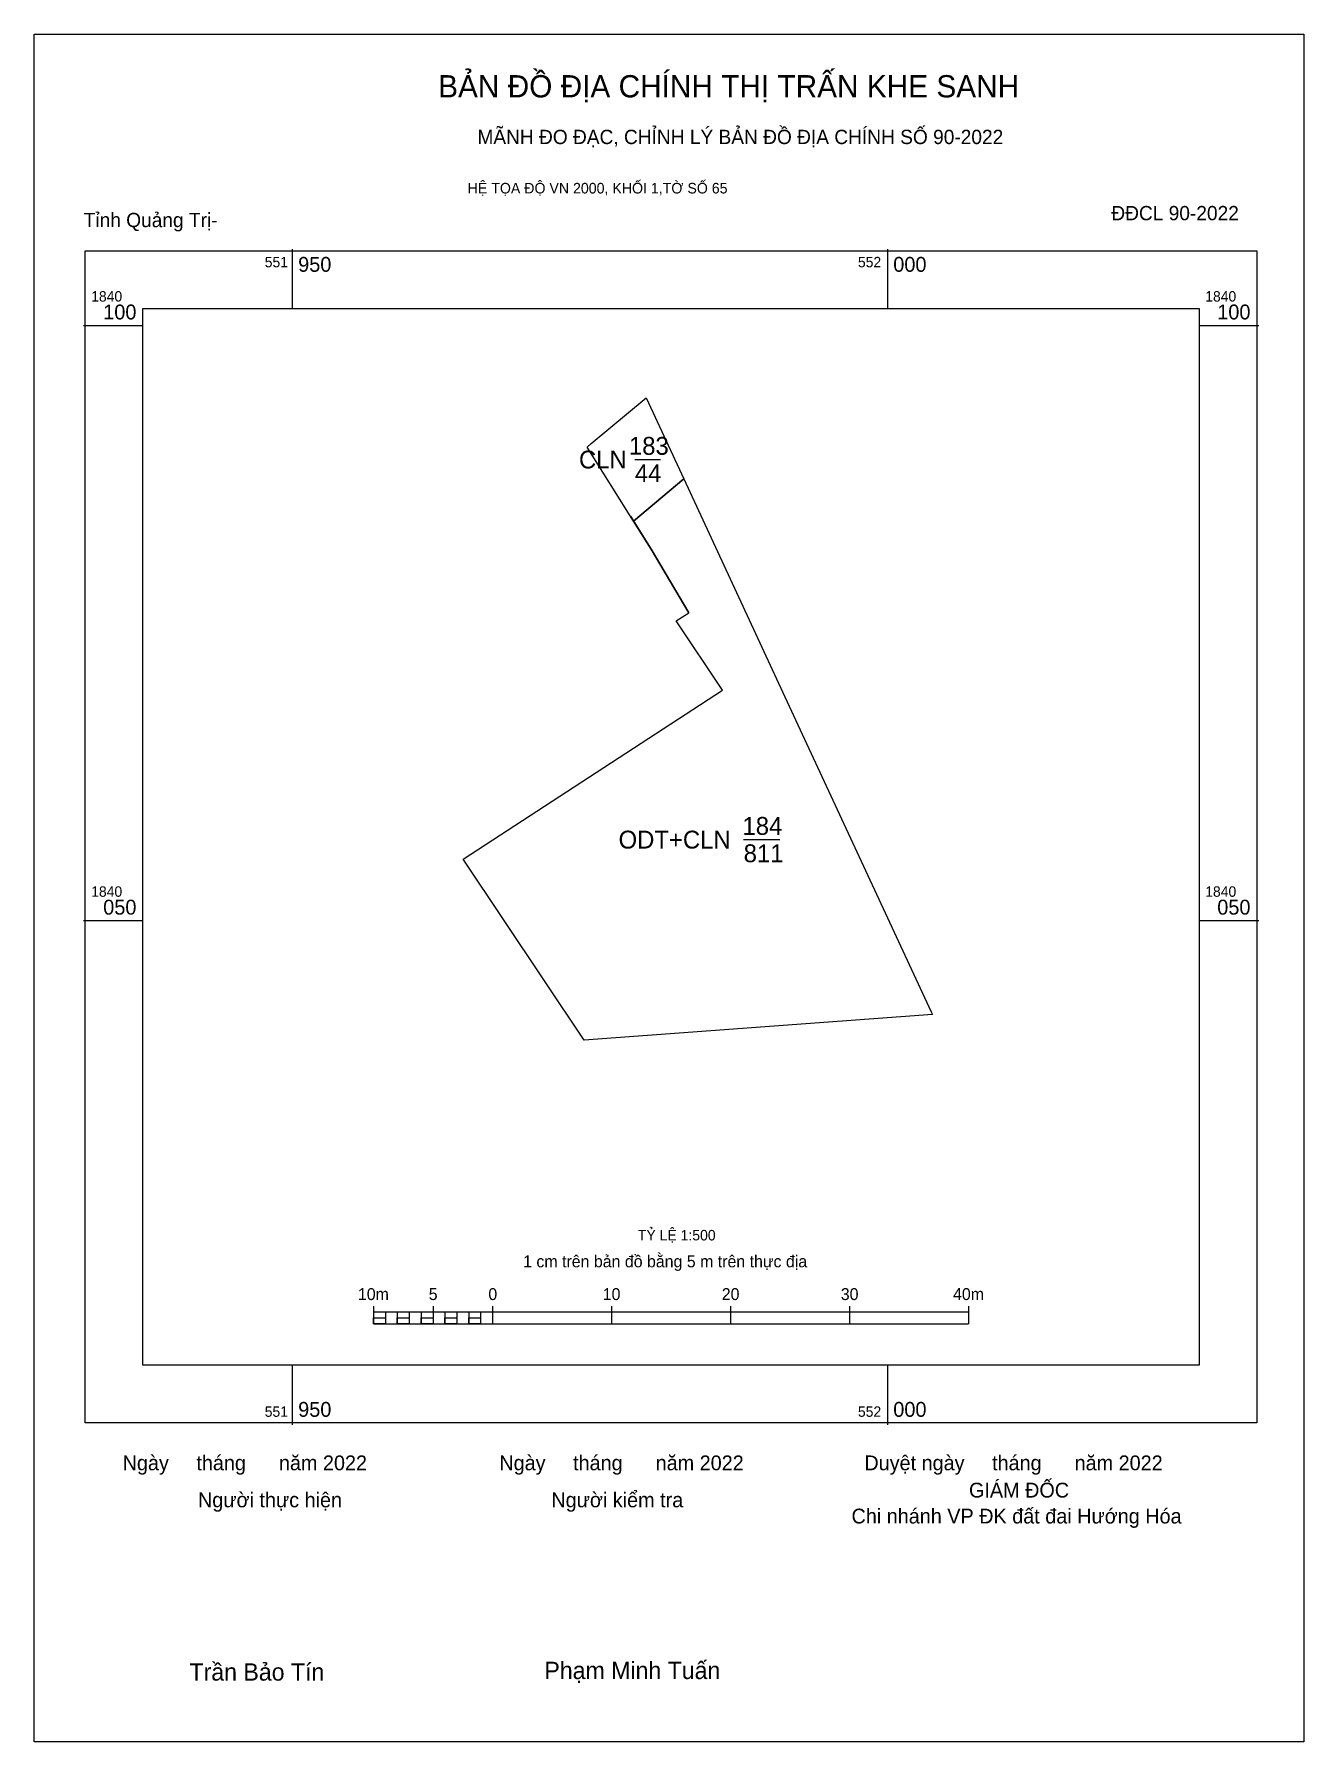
# Model space of a CAD drawing. Extents: x 551928 to 552035, y 1839981 to 1840124.
import ezdxf

# ---------------------------------------------------------------- set-up
doc = ezdxf.new("R2010")
doc.units = 0
for name, color, linetype in [('Level 10', 7, 'Continuous'), ('Level 13', 7, 'Continuous'), ('Level 15', 7, 'Continuous'), ('Level 27', 7, 'Continuous'), ('Level 6', 7, 'Continuous'), ('Level 61', 7, 'Continuous'), ('Level 62', 7, 'Continuous'), ('Level 63', 7, 'Continuous'), ('Level 9', 7, 'Continuous')]:
    doc.layers.add(name, color=color, linetype=linetype)

msp = doc.modelspace()

# ---------------------------------------------------------------- linework, layer by layer
at = {"layer": 'Level 10'}
for points in [[(551979.73, 1840093.92), (551982.9, 1840087.12), (551978.68, 1840083.54), (551974.77, 1840089.78), (551975.12, 1840090.07)], [(551982.26, 1840075.17), (551983.31, 1840075.86), (551980.15, 1840081.2), (551978.68, 1840083.54), (551982.9, 1840087.12), (551991.76, 1840068.01), (552003.67, 1840042.34), (552003.8, 1840042.1), (551974.53, 1840039.95), (551964.36, 1840055.16), (551986.15, 1840069.35)]]:
    msp.add_lwpolyline(points, close=True, dxfattribs=at)
at = {"layer": 'Level 15'}
msp.add_lwpolyline([(551928.32, 1840124.46), (552034.99, 1840124.46), (552034.99, 1839981.01), (551928.32, 1839981.01)], close=True, dxfattribs=at)
at = {"layer": 'Level 27'}
for p, q in [((551982.9, 1840087.12), (551982.9, 1840087.12)), ((551982.9, 1840087.12), (551982.9, 1840087.12)), ((551978.68, 1840083.54), (551978.68, 1840083.55)), ((551980.15, 1840081.2), (551980.15, 1840081.2)), ((551982.26, 1840075.17), (551982.26, 1840075.17)), ((551982.26, 1840075.17), (551982.26, 1840075.17)), ((551964.36, 1840055.16), (551964.36, 1840055.16)), ((552003.67, 1840042.34), (552003.68, 1840042.34))]:
    msp.add_line(p, q, dxfattribs=at)
at = {"layer": 'Level 61'}
for p, q in [((551978.41, 1840083.97), (551980.15, 1840081.2)), ((551980.15, 1840081.2), (551983.31, 1840075.86))]:
    msp.add_line(p, q, dxfattribs=at)
at = {"layer": 'Level 62'}
msp.add_lwpolyline([(551937.45, 1840101.41), (552026.21, 1840101.41), (552026.21, 1840012.65), (551937.45, 1840012.65)], close=True, dxfattribs=at)
at = {"layer": 'Level 63'}
for p, q in [((551950, 1840106.41), (551950, 1840101.41)), ((552000, 1840106.41), (552000, 1840101.41)), ((551932.45, 1840100), (551937.45, 1840100)), ((552026.21, 1840100), (552031.21, 1840100)), ((551932.45, 1840050), (551937.45, 1840050)), ((552026.21, 1840050), (552031.21, 1840050)), ((551956.83, 1840017.62), (551956.83, 1840016.12)), ((551956.83, 1840017.12), (552006.83, 1840017.12)), ((551957.83, 1840017.12), (551957.83, 1840016.12)), ((551958.83, 1840017.12), (551958.83, 1840016.12)), ((551959.83, 1840017.12), (551959.83, 1840016.12)), ((551960.83, 1840017.12), (551960.83, 1840016.12)), ((551961.83, 1840017.62), (551961.83, 1840016.12)), ((551961.83, 1840017.12), (551961.83, 1840016.12)), ((551962.83, 1840017.12), (551962.83, 1840016.12)), ((551963.83, 1840017.12), (551963.83, 1840016.12)), ((551964.83, 1840017.12), (551964.83, 1840016.12)), ((551965.83, 1840017.12), (551965.83, 1840016.12)), ((551966.83, 1840017.62), (551966.83, 1840016.12)), ((551966.83, 1840017.12), (551966.83, 1840016.12)), ((551976.83, 1840017.62), (551976.83, 1840016.12)), ((551986.83, 1840017.62), (551986.83, 1840016.12)), ((551996.83, 1840017.62), (551996.83, 1840016.12)), ((552006.83, 1840017.62), (552006.83, 1840016.12)), ((551956.83, 1840016.12), (552006.83, 1840016.12)), ((551950, 1840012.65), (551950, 1840007.65)), ((552000, 1840012.65), (552000, 1840007.65))]:
    msp.add_line(p, q, dxfattribs=at)
for points in [[(551932.61, 1840106.25), (552031.05, 1840106.25), (552031.05, 1840007.81), (551932.61, 1840007.81)], [(551956.83, 1840016.62), (551957.83, 1840016.62), (551957.83, 1840016.12), (551956.83, 1840016.12)], [(551956.83, 1840016.62), (551957.83, 1840016.62), (551957.83, 1840016.12), (551956.83, 1840016.12)], [(551958.83, 1840016.62), (551959.83, 1840016.62), (551959.83, 1840016.12), (551958.83, 1840016.12)], [(551960.83, 1840016.62), (551961.83, 1840016.62), (551961.83, 1840016.12), (551960.83, 1840016.12)], [(551962.83, 1840016.62), (551963.83, 1840016.62), (551963.83, 1840016.12), (551962.83, 1840016.12)], [(551964.83, 1840016.62), (551965.83, 1840016.62), (551965.83, 1840016.12), (551964.83, 1840016.12)]]:
    msp.add_lwpolyline(points, close=True, dxfattribs=at)
at = {"layer": 'Level 9'}
for p, q in [((551978.79, 1840088.73), (551980.94, 1840088.73)), ((551987.92, 1840056.8), (551990.98, 1840056.8))]:
    msp.add_line(p, q, dxfattribs=at)

# ---------------------------------------------------------------- texts
at = {"layer": 'Level 13'}
for s, p in [('183', (551978.29, 1840089.13)), ('CLN', (551974.09, 1840087.98)), ('44', (551978.79, 1840086.83)), ('184', (551987.83, 1840057.2)), ('ODT+CLN', (551977.42, 1840056.05)), ('811', (551987.93, 1840054.9))]:
    msp.add_text(s, height=1.5, dxfattribs=at).set_placement(p)
at = {"layer": 'Level 6'}
msp.add_text('TỶ LỆ 1:500', height=0.879, dxfattribs=at).set_placement((551979.04, 1840023.13))
at = {"layer": 'Level 63'}
for s, height, p in [('BẢN ĐỒ ĐỊA CHÍNH THỊ TRẤN KHE SANH', 1.8718, (551962.26, 1840119.15)), ('MÃNH ĐO ĐẠC, CHỈNH LÝ BẢN ĐỒ ĐỊA CHÍNH SỐ 90-2022', 1.2011, (551965.56, 1840115.23)), ('HỆ TỌA ĐỘ VN 2000, KHỐI 1,TỜ SỐ 65', 0.8891, (551964.74, 1840111.08)), ('551', 0.875, (551947.69, 1840104.88)), ('950', 1.25, (551950.5, 1840104.5)), ('552', 0.875, (551997.53, 1840104.88)), ('000', 1.25, (552000.5, 1840104.5)), ('1840', 0.875, (551933.11, 1840102)), ('100', 1.25, (551934.12, 1840100.5)), ('1840', 0.875, (552026.71, 1840102)), ('100', 1.25, (552027.72, 1840100.5)), ('1840', 0.875, (551933.11, 1840052)), ('050', 1.25, (551934.12, 1840050.5)), ('1840', 0.875, (552026.71, 1840052)), ('050', 1.25, (552027.72, 1840050.5)), ('1 cm trên bản đồ bằng 5 m trên thực địa', 1, (551969.4, 1840020.87)), ('10m', 1, (551955.52, 1840018.12)), ('5', 1, (551961.47, 1840018.12)), ('0', 1, (551966.48, 1840018.12)), ('10', 1, (551976.09, 1840018.12)), ('20', 1, (551986.09, 1840018.12)), ('30', 1, (551996.09, 1840018.12)), ('40m', 1, (552005.52, 1840018.12)), ('551', 0.875, (551947.69, 1840008.31)), ('950', 1.25, (551950.5, 1840008.31)), ('552', 0.875, (551997.53, 1840008.31)), ('000', 1.25, (552000.5, 1840008.31)), ('Ngày     tháng      năm 2022', 1.2442, (551935.75, 1840003.82)), ('Ngày     tháng      năm 2022', 1.2442, (551967.4, 1840003.82)), ('Duyệt ngày     tháng      năm 2022', 1.2442, (551998.07, 1840003.82)), ('GIÁM ĐỐC', 1.244, (552006.86, 1840001.53)), ('Người thực hiện', 1.2442, (551942.08, 1840000.71)), ('Người kiểm tra', 1.2442, (551971.77, 1840000.71)), ('Chi nhánh VP ĐK đất đai Hướng Hóa', 1.2442, (551996.99, 1839999.35)), ('Trần Bảo Tín', 1.4512, (551941.37, 1839986.15)), ('Phạm Minh Tuấn', 1.4512, (551971.19, 1839986.28))]:
    msp.add_text(s, height=height, dxfattribs=at).set_placement(p)
at = {"layer": 'Level 9'}
for s, p in [('Tỉnh Quảng Trị-', (551932.48, 1840108.25)), ('ĐĐCL 90-2022', (552018.82, 1840108.83))]:
    msp.add_text(s, height=1.2011, dxfattribs=at).set_placement(p)

doc.saveas('drawing.dxf')
